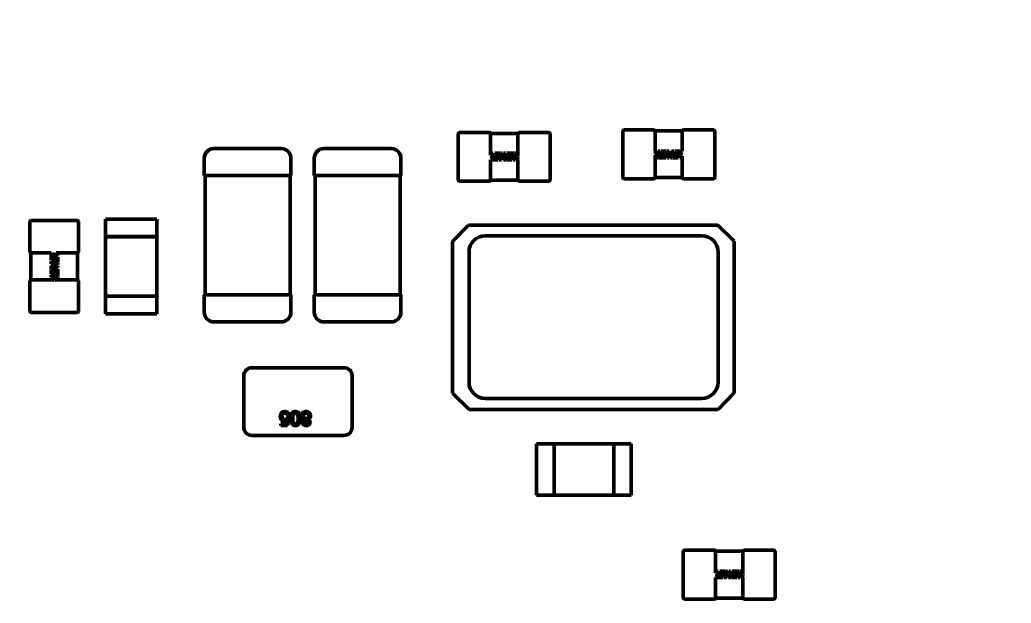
# Model space of a CAD drawing. Header units: millimetres. Extents: x 0 to 841, y 0 to 594.
# Drawn here: x 395.29 to 413.59, y 272.38 to 283.15 of the extents above; entities that cross this region are included whole.
import ezdxf

# ---------------------------------------------------------------- set-up
doc = ezdxf.new("R2010")
doc.units = ezdxf.units.MM
for name, color, linetype, lineweight in [('Dimension (ISO)', 7, 'Continuous', 25), ('Hatch (ISO)', 7, 'Continuous', 18), ('Visible (ISO)', 7, 'Continuous', 50)]:
    doc.layers.add(name, color=color, linetype=linetype, lineweight=lineweight)
doc.styles.add('Note Text (ISO)', font='tahoma.ttf')
doc.dimstyles.new('Default (ISO)', dxfattribs={"dimtxt": 3.5, "dimasz": 2.5, "dimexe": 3.175, "dimexo": 0, "dimgap": 0.762, "dimtad": 1, "dimrnd": 1e-08, "dimtxsty": 'Note Text (ISO)', "dimcen": 0.09, "dimdle": 10, "dimclrd": 256, "dimclre": 256, "dimclrt": 256, "dimadec": 0, "dimazin": 0, "dimtfac": 1.001486, "dimtmove": 0, "dimatfit": 3, "dimfxl": 1, "dimtolj": 1, "dimtzin": 0, "dimlwd": -1, "dimlwe": -1, "dimarcsym": 0})

# ---------------------------------------------------------------- blocks, each defined once
blk = doc.blocks.new('*D15')
at = {"layer": 'Defpoints', "color": 0, "transparency": 16777216}
for p in [(403.259, 321.832), (351.586, 205.621), (382.416, 205.621)]:
    blk.add_point(p, dxfattribs=at)
at = {"layer": 'Dimension (ISO)', "transparency": 16777216}
for p, q in [((403.259, 321.832), (348.411, 321.832)), ((351.586, 319.332), (351.586, 208.121)), ((382.416, 205.621), (348.411, 205.621))]:
    blk.add_line(p, q, dxfattribs=at)
for points in [[(351.169, 319.332), (352.003, 319.332), (351.586, 321.832)], [(351.169, 208.121), (352.003, 208.121), (351.586, 205.621)]]:
    blk.add_solid(points, dxfattribs=at)
at = {"layer": 'Dimension (ISO)', "transparency": 16777216, "insert": (346.381, 257.888), "char_height": 3.5, "attachment_point": 1, "rotation": 90, "style": 'Note Text (ISO)'}
blk.add_mtext('\\A1;116,21', dxfattribs=at)

msp = doc.modelspace()

# ---------------------------------------------------------------- hatches: boundary and pattern name
at = {"layer": 'Hatch (ISO)'}
h = msp.add_hatch(dxfattribs=at)
h.set_pattern_fill('ANSI31', color=256, scale=25.4, style=0)
h.set_pattern_definition([(45, (0, 0), (-2.245064, 2.245064), [])])
edge = h.paths.add_edge_path()
edge.add_ellipse((416.288, 307.621), major_axis=(-9.758, 2.186), ratio=1, start_angle=270, end_angle=282.6294)
edge.add_line((416.288, 317.621), (382.416, 317.621))
edge.add_ellipse((382.416, 312.621), major_axis=(-5, 0), ratio=1, start_angle=270, end_angle=360)
edge.add_line((377.416, 312.621), (377.416, 210.621))
edge.add_ellipse((382.416, 210.621), major_axis=(0, -5), ratio=1, start_angle=270, end_angle=360)
edge.add_line((382.416, 205.621), (416.288, 205.621))
edge.add_ellipse((416.288, 215.621), major_axis=(10, 0), ratio=1, start_angle=270, end_angle=282.6294)
edge.add_ellipse((445.416, 85.621), major_axis=(120.242, 26.942), ratio=1, start_angle=64.74122, end_angle=90, ccw=False)
edge.add_ellipse((474.544, 215.621), major_axis=(9.758, -2.186), ratio=1, start_angle=270, end_angle=282.6294)
edge.add_line((474.544, 205.621), (558.416, 205.621))
edge.add_ellipse((558.416, 210.621), major_axis=(5, 0), ratio=1, start_angle=270, end_angle=360)
edge.add_line((563.416, 210.621), (563.416, 312.621))
edge.add_ellipse((558.416, 312.621), major_axis=(0, 5), ratio=1, start_angle=270, end_angle=360)
edge.add_line((558.416, 317.621), (474.544, 317.621))
edge.add_ellipse((474.544, 307.621), major_axis=(-10, 0), ratio=1, start_angle=270, end_angle=282.6294)
edge.add_ellipse((445.416, 437.621), major_axis=(-120.242, -26.942), ratio=1, start_angle=64.74122, end_angle=90, ccw=False)
edge = h.paths.add_edge_path(flags=0)
edge.add_line((388.916, 208.621), (388.916, 210.621))
edge.add_ellipse((382.416, 210.621), major_axis=(0, 6.5), ratio=1, start_angle=270, end_angle=363.5049)
edge.add_line((382.019, 217.108), (380.416, 217.108))
edge.add_line((380.416, 217.108), (380.416, 221.814))
edge.add_spline(control_points=[(380.416, 221.814), (380.416, 222.421), (380.5, 223.145), (380.692, 224.324), (380.822, 224.956), (381.036, 226.225), (381.109, 226.863), (381.109, 228.037), (381.036, 228.675), (380.822, 229.944), (380.692, 230.576), (380.5, 231.755), (380.416, 232.479), (380.416, 233.086)], knot_values=[1.346639, 1.346639, 1.346639, 1.346639, 1.528836, 1.528836, 1.705012, 1.705012, 1.881187, 1.881187, 2.057362, 2.057362, 2.233538, 2.233538, 2.415734, 2.415734, 2.415734, 2.415734], degree=3, periodic=0)
edge.add_line((380.416, 233.086), (380.416, 241.621))
edge.add_ellipse((380.416, 244.121), major_axis=(2.5, 0), ratio=1, start_angle=270, end_angle=450)
edge.add_line((380.416, 246.621), (380.416, 276.621))
edge.add_ellipse((380.416, 279.121), major_axis=(2.5, 0), ratio=1, start_angle=270, end_angle=450)
edge.add_line((380.416, 281.621), (380.416, 306.121))
edge.add_line((380.416, 306.121), (382.489, 306.121))
edge.add_ellipse((382.416, 312.621), major_axis=(6.5, 0.073), ratio=1, start_angle=270, end_angle=359.355)
edge.add_line((388.916, 312.621), (388.916, 314.621))
edge.add_line((388.916, 314.621), (416.288, 314.621))
edge.add_ellipse((416.288, 307.621), major_axis=(7, 0), ratio=1, start_angle=77.3706, end_angle=90, ccw=False)
edge.add_ellipse((445.416, 437.621), major_axis=(123.169, -27.598), ratio=1, start_angle=270, end_angle=279.22446)
edge.add_ellipse((445.416, 311.397), major_axis=(-0.223, -7.497), ratio=1, start_angle=270, end_angle=453.4049)
edge.add_ellipse((445.416, 437.621), major_axis=(126.001, 7.497), ratio=1, start_angle=270, end_angle=279.22446)
edge.add_ellipse((474.544, 307.621), major_axis=(6.831, 1.531), ratio=1, start_angle=77.3706, end_angle=90, ccw=False)
edge.add_line((474.544, 314.621), (535.916, 314.621))
edge.add_ellipse((538.416, 314.621), major_axis=(0, -2.5), ratio=1, start_angle=270, end_angle=450)
edge.add_line((540.916, 314.621), (551.918, 314.621))
edge.add_line((551.918, 314.621), (551.918, 312.445))
edge.add_ellipse((558.416, 312.621), major_axis=(0.176, -6.498), ratio=1, start_angle=270, end_angle=359.0971)
edge.add_line((558.489, 306.121), (560.416, 306.121))
edge.add_line((560.416, 306.121), (560.416, 217.108))
edge.add_line((560.416, 217.108), (558.813, 217.108))
edge.add_ellipse((558.416, 210.621), major_axis=(-6.488, 0.397), ratio=1, start_angle=270, end_angle=361.9571)
edge.add_line((551.918, 210.796), (551.918, 208.621))
edge.add_line((551.918, 208.621), (540.916, 208.621))
edge.add_ellipse((538.416, 208.621), major_axis=(0, 2.5), ratio=1, start_angle=270, end_angle=450)
edge.add_line((535.916, 208.621), (474.544, 208.621))
edge.add_ellipse((474.544, 215.621), major_axis=(-7, 0), ratio=1, start_angle=77.3706, end_angle=90, ccw=False)
edge.add_ellipse((445.416, 85.621), major_axis=(-123.169, 27.598), ratio=1, start_angle=270, end_angle=279.22446)
edge.add_ellipse((445.416, 211.844), major_axis=(0.223, 7.497), ratio=1, start_angle=270, end_angle=453.4049)
edge.add_ellipse((445.416, 85.621), major_axis=(-126.001, -7.497), ratio=1, start_angle=270, end_angle=279.22446)
edge.add_ellipse((416.288, 215.621), major_axis=(-6.831, -1.531), ratio=1, start_angle=77.3706, end_angle=90, ccw=False)
edge.add_line((416.288, 208.621), (388.916, 208.621))
edge = h.paths.add_edge_path(flags=0)
edge.add_ellipse((557.666, 211.371), major_axis=(0, 2.172), ratio=1, start_angle=0, end_angle=360)
edge = h.paths.add_edge_path(flags=0)
edge.add_ellipse((557.666, 311.871), major_axis=(0, 2.172), ratio=1, start_angle=0, end_angle=360)
edge = h.paths.add_edge_path(flags=0)
edge.add_ellipse((383.166, 311.871), major_axis=(0, 2.172), ratio=1, start_angle=0, end_angle=360)
edge = h.paths.add_edge_path(flags=0)
edge.add_ellipse((383.166, 211.371), major_axis=(0, 2.172), ratio=1, start_angle=0, end_angle=360)
edge = h.paths.add_edge_path(flags=0)
edge.add_ellipse((445.416, 214.344), major_axis=(0, 2), ratio=1, start_angle=0, end_angle=360)
edge = h.paths.add_edge_path(flags=0)
edge.add_ellipse((445.416, 308.897), major_axis=(0, 2), ratio=1, start_angle=0, end_angle=360)

# ---------------------------------------------------------------- linework, layer by layer
at = {"layer": 'Visible (ISO)'}
for p, q in [((403.383, 280.189), (403.383, 281.051)), ((403.402, 281.07), (403.964, 281.07)), ((403.983, 281.051), (404.483, 281.051)), ((403.983, 281.032), (403.983, 281.051)), ((403.983, 280.653), (403.983, 281.032)), ((404.483, 281.032), (404.483, 281.051)), ((404.483, 280.628), (404.483, 281.032)), ((404.502, 281.07), (405.064, 281.07)), ((405.083, 281.051), (405.083, 280.189)), ((406.422, 280.237), (406.422, 281.1)), ((406.441, 281.118), (407.004, 281.118)), ((407.022, 281.1), (407.522, 281.1)), ((407.022, 281.1), (407.022, 281.081)), ((407.022, 281.081), (407.022, 280.723)), ((407.522, 281.1), (407.522, 281.081)), ((407.522, 281.081), (407.522, 280.723)), ((407.541, 281.118), (408.104, 281.118)), ((408.122, 281.1), (408.122, 280.237)), ((398.874, 280.774), (400.114, 280.774)), ((400.906, 280.774), (402.146, 280.774)), ((403.992, 280.686), (403.982, 280.651)), ((404.026, 280.686), (403.992, 280.686)), ((403.999, 280.588), (404.026, 280.686)), ((404.061, 280.686), (404.055, 280.663)), ((404.055, 280.663), (404.112, 280.663)), ((404.152, 280.686), (404.061, 280.686)), ((404.112, 280.663), (404.103, 280.633)), ((404.118, 280.565), (404.152, 280.686)), ((404.167, 280.686), (404.132, 280.565)), ((404.223, 280.686), (404.167, 280.578)), ((404.167, 280.578), (404.197, 280.686)), ((404.197, 280.686), (404.167, 280.686)), ((404.185, 280.565), (404.228, 280.651)), ((404.255, 280.686), (404.223, 280.686)), ((404.228, 280.651), (404.223, 280.565)), ((404.28, 280.686), (404.249, 280.578)), ((404.249, 280.578), (404.255, 280.686)), ((404.274, 280.565), (404.302, 280.663)), ((404.41, 280.686), (404.28, 280.686)), ((404.302, 280.663), (404.369, 280.663)), ((404.369, 280.663), (404.36, 280.633)), ((404.375, 280.565), (404.41, 280.686)), ((404.46, 280.686), (404.423, 280.686)), ((404.423, 280.686), (404.45, 280.62)), ((404.484, 280.626), (404.46, 280.686)), ((407.072, 280.723), (407.022, 280.673)), ((407.022, 280.676), (407.035, 280.723)), ((407.035, 280.723), (407.022, 280.723)), ((407.022, 280.678), (407.022, 280.674)), ((407.022, 280.662), (407.046, 280.603)), ((407.022, 280.66), (407.022, 280.256)), ((407.055, 280.668), (407.111, 280.723)), ((407.082, 280.603), (407.055, 280.668)), ((407.111, 280.723), (407.072, 280.723)), ((407.13, 280.723), (407.096, 280.603)), ((407.219, 280.723), (407.13, 280.723)), ((407.136, 280.626), (407.145, 280.655)), ((407.145, 280.655), (407.197, 280.655)), ((407.151, 280.678), (407.158, 280.7)), ((407.203, 280.678), (407.151, 280.678)), ((407.158, 280.7), (407.213, 280.7)), ((407.197, 280.655), (407.203, 280.678)), ((407.231, 280.723), (407.203, 280.626)), ((407.213, 280.7), (407.219, 280.723)), ((407.225, 280.603), (407.256, 280.71)), ((407.282, 280.723), (407.231, 280.723)), ((407.256, 280.71), (407.25, 280.603)), ((407.32, 280.723), (407.278, 280.637)), ((407.278, 280.637), (407.282, 280.723)), ((407.282, 280.603), (407.339, 280.71)), ((407.339, 280.71), (407.308, 280.603)), ((407.373, 280.723), (407.32, 280.723)), ((407.338, 280.603), (407.373, 280.723)), ((407.388, 280.723), (407.353, 280.603)), ((407.523, 280.723), (407.388, 280.723)), ((407.394, 280.626), (407.402, 280.655)), ((407.402, 280.655), (407.454, 280.655)), ((407.409, 280.678), (407.415, 280.7)), ((407.46, 280.678), (407.409, 280.678)), ((407.415, 280.7), (407.47, 280.7)), ((407.454, 280.655), (407.46, 280.678)), ((407.47, 280.7), (407.507, 280.7)), ((407.507, 280.7), (407.479, 280.603)), ((398.694, 280.594), (398.694, 280.274)), ((400.294, 280.594), (400.294, 280.274)), ((400.726, 280.594), (400.726, 280.274)), ((402.326, 280.594), (402.326, 280.274)), ((403.982, 280.565), (404.118, 280.565)), ((403.983, 280.207), (403.983, 280.565)), ((404.035, 280.588), (403.999, 280.588)), ((404.09, 280.588), (404.035, 280.588)), ((404.051, 280.633), (404.045, 280.61)), ((404.045, 280.61), (404.097, 280.61)), ((404.103, 280.633), (404.051, 280.633)), ((404.097, 280.61), (404.09, 280.588)), ((404.132, 280.565), (404.185, 280.565)), ((404.223, 280.565), (404.274, 280.565)), ((404.293, 280.588), (404.286, 280.565)), ((404.286, 280.565), (404.375, 280.565)), ((404.348, 280.588), (404.293, 280.588)), ((404.309, 280.633), (404.302, 280.61)), ((404.302, 280.61), (404.354, 280.61)), ((404.36, 280.633), (404.309, 280.633)), ((404.354, 280.61), (404.348, 280.588)), ((404.45, 280.62), (404.394, 280.565)), ((404.394, 280.565), (404.434, 280.565)), ((404.434, 280.565), (404.484, 280.615)), ((404.484, 280.612), (404.47, 280.565)), ((404.47, 280.565), (404.484, 280.565)), ((404.483, 280.61), (404.483, 280.615)), ((404.483, 280.207), (404.483, 280.565)), ((407.046, 280.603), (407.082, 280.603)), ((407.096, 280.603), (407.225, 280.603)), ((407.203, 280.626), (407.136, 280.626)), ((407.25, 280.603), (407.282, 280.603)), ((407.308, 280.603), (407.338, 280.603)), ((407.353, 280.603), (407.444, 280.603)), ((407.45, 280.626), (407.394, 280.626)), ((407.444, 280.603), (407.45, 280.626)), ((407.479, 280.603), (407.513, 280.603)), ((407.513, 280.603), (407.523, 280.637)), ((407.522, 280.635), (407.522, 280.256)), ((398.874, 280.274), (398.694, 280.274)), ((398.71, 280.274), (398.71, 278.074)), ((398.874, 280.274), (400.114, 280.274)), ((400.114, 280.274), (400.294, 280.274)), ((400.278, 280.274), (400.278, 278.074)), ((400.906, 280.274), (400.726, 280.274)), ((400.742, 280.274), (400.742, 278.074)), ((400.906, 280.274), (402.146, 280.274)), ((402.146, 280.274), (402.326, 280.274)), ((402.31, 280.274), (402.31, 278.074)), ((403.964, 280.17), (403.402, 280.17)), ((403.983, 280.189), (403.983, 280.207)), ((404.483, 280.189), (403.983, 280.189)), ((404.483, 280.189), (404.483, 280.207)), ((405.064, 280.17), (404.502, 280.17)), ((407.004, 280.218), (406.441, 280.218)), ((407.022, 280.256), (407.022, 280.237)), ((407.522, 280.237), (407.022, 280.237)), ((407.522, 280.256), (407.522, 280.237)), ((408.104, 280.218), (407.541, 280.218)), ((395.473, 278.867), (395.473, 279.43)), ((395.492, 279.449), (396.354, 279.449)), ((396.373, 279.43), (396.373, 278.867)), ((396.868, 279.149), (396.868, 279.473)), ((396.868, 279.473), (397.817, 279.473)), ((397.817, 279.473), (397.817, 279.149)), ((403.28, 279.056), (403.575, 279.361)), ((403.575, 279.361), (408.175, 279.361)), ((408.175, 279.361), (408.48, 279.066)), ((397.817, 279.149), (396.868, 279.149)), ((396.868, 278.049), (396.868, 279.148)), ((396.868, 279.148), (397.817, 279.148)), ((397.817, 279.148), (397.817, 278.049)), ((403.28, 276.257), (403.28, 279.056)), ((403.883, 279.164), (407.883, 279.164)), ((408.48, 279.066), (408.48, 276.266)), ((395.492, 278.349), (395.492, 278.849)), ((395.492, 278.849), (395.511, 278.849)), ((395.511, 278.849), (395.869, 278.849)), ((395.869, 278.849), (395.869, 278.714)), ((395.892, 278.797), (395.892, 278.833)), ((395.892, 278.833), (395.989, 278.805)), ((395.989, 278.839), (395.954, 278.849)), ((395.957, 278.849), (396.336, 278.849)), ((395.989, 278.805), (395.989, 278.839)), ((396.336, 278.849), (396.354, 278.849)), ((396.354, 278.849), (396.354, 278.349)), ((403.583, 276.464), (403.583, 278.864)), ((408.183, 278.864), (408.183, 276.464)), ((395.869, 278.714), (395.989, 278.679)), ((395.869, 278.699), (395.869, 278.647)), ((395.989, 278.665), (395.869, 278.699)), ((395.869, 278.647), (395.954, 278.604)), ((395.989, 278.608), (395.881, 278.665)), ((395.881, 278.665), (395.989, 278.634)), ((395.891, 278.741), (395.892, 278.797)), ((395.914, 278.735), (395.891, 278.741)), ((395.936, 278.78), (395.914, 278.787)), ((395.914, 278.787), (395.914, 278.735)), ((395.936, 278.729), (395.936, 278.78)), ((395.966, 278.72), (395.936, 278.729)), ((395.989, 278.77), (395.966, 278.777)), ((395.966, 278.777), (395.966, 278.72)), ((395.989, 278.679), (395.989, 278.77)), ((395.989, 278.634), (395.989, 278.665)), ((395.954, 278.604), (395.869, 278.609)), ((395.869, 278.609), (395.869, 278.557)), ((395.869, 278.557), (395.966, 278.529)), ((395.891, 278.539), (395.869, 278.545)), ((395.869, 278.545), (395.869, 278.457)), ((395.869, 278.457), (395.989, 278.422)), ((395.989, 278.551), (395.882, 278.582)), ((395.882, 278.582), (395.989, 278.576)), ((395.891, 278.484), (395.891, 278.539)), ((395.914, 278.478), (395.891, 278.484)), ((395.936, 278.523), (395.914, 278.529)), ((395.914, 278.529), (395.914, 278.478)), ((395.936, 278.471), (395.936, 278.523)), ((395.966, 278.463), (395.936, 278.471)), ((395.966, 278.529), (395.966, 278.463)), ((395.989, 278.576), (395.989, 278.608)), ((395.989, 278.422), (395.989, 278.551)), ((395.473, 277.767), (395.473, 278.33)), ((395.492, 278.349), (395.511, 278.349)), ((395.511, 278.349), (395.869, 278.349)), ((395.924, 278.381), (395.869, 278.438)), ((395.869, 278.438), (395.869, 278.398)), ((395.869, 278.398), (395.919, 278.348)), ((395.916, 278.348), (395.869, 278.362)), ((395.869, 278.362), (395.869, 278.348)), ((395.913, 278.349), (395.918, 278.349)), ((395.989, 278.408), (395.924, 278.381)), ((395.929, 278.348), (395.989, 278.372)), ((395.931, 278.349), (396.336, 278.349)), ((395.989, 278.372), (395.989, 278.408)), ((396.336, 278.349), (396.354, 278.349)), ((396.373, 278.33), (396.373, 277.767)), ((397.817, 278.049), (396.868, 278.049)), ((396.868, 277.724), (396.868, 278.048)), ((396.868, 278.048), (397.817, 278.048)), ((397.817, 278.048), (397.817, 277.724)), ((398.874, 278.074), (398.694, 278.074)), ((398.694, 278.074), (398.694, 277.754)), ((398.874, 278.074), (400.114, 278.074)), ((400.114, 278.074), (400.294, 278.074)), ((400.294, 278.074), (400.294, 277.754)), ((400.906, 278.074), (400.726, 278.074)), ((400.726, 278.074), (400.726, 277.754)), ((400.906, 278.074), (402.146, 278.074)), ((402.146, 278.074), (402.326, 278.074)), ((402.326, 278.074), (402.326, 277.754)), ((396.354, 277.749), (395.492, 277.749)), ((397.817, 277.724), (396.868, 277.724)), ((398.874, 277.574), (400.114, 277.574)), ((400.906, 277.574), (402.146, 277.574)), ((399.574, 276.73), (399.924, 276.73)), ((399.924, 276.73), (400.924, 276.73)), ((400.924, 276.73), (401.274, 276.73)), ((399.424, 275.63), (399.424, 276.58)), ((401.424, 276.58), (401.424, 275.63)), ((403.585, 275.961), (403.28, 276.257)), ((408.48, 276.266), (408.185, 275.961)), ((407.883, 276.164), (403.883, 276.164)), ((408.185, 275.961), (403.585, 275.961)), ((400.206, 275.697), (400.219, 275.763)), ((400.226, 275.799), (400.259, 275.796)), ((400.262, 275.848), (400.229, 275.845)), ((400.259, 275.796), (400.233, 275.664)), ((400.111, 275.697), (400.206, 275.697)), ((400.111, 275.664), (400.111, 275.697)), ((400.233, 275.664), (400.111, 275.664)), ((399.924, 275.48), (399.574, 275.48)), ((400.924, 275.48), (399.924, 275.48)), ((401.274, 275.48), (400.924, 275.48)), ((404.831, 274.376), (404.831, 275.325)), ((404.831, 275.325), (405.155, 275.325)), ((405.155, 275.325), (405.155, 274.376)), ((406.255, 275.325), (405.156, 275.325)), ((405.156, 275.325), (405.156, 274.376)), ((406.255, 274.376), (406.255, 275.325)), ((406.256, 274.376), (406.256, 275.325)), ((406.256, 275.325), (406.58, 275.325)), ((406.58, 275.325), (406.58, 274.376)), ((405.155, 274.376), (404.831, 274.376)), ((405.156, 274.376), (406.255, 274.376)), ((406.58, 274.376), (406.256, 274.376)), ((407.538, 272.479), (407.538, 273.341)), ((407.557, 273.36), (408.119, 273.36)), ((408.138, 273.341), (408.638, 273.341)), ((408.138, 273.322), (408.138, 273.341)), ((408.138, 272.943), (408.138, 273.322)), ((408.638, 273.322), (408.638, 273.341)), ((408.638, 272.918), (408.638, 273.322)), ((408.657, 273.36), (409.219, 273.36)), ((409.238, 273.341), (409.238, 272.479)), ((408.147, 272.975), (408.137, 272.941)), ((408.182, 272.975), (408.147, 272.975)), ((408.154, 272.878), (408.182, 272.975)), ((408.217, 272.975), (408.21, 272.953)), ((408.21, 272.953), (408.267, 272.953)), ((408.308, 272.975), (408.217, 272.975)), ((408.267, 272.953), (408.258, 272.923)), ((408.273, 272.855), (408.308, 272.975)), ((408.322, 272.975), (408.288, 272.855)), ((408.379, 272.975), (408.322, 272.868)), ((408.322, 272.868), (408.353, 272.975)), ((408.353, 272.975), (408.322, 272.975)), ((408.411, 272.975), (408.379, 272.975)), ((408.435, 272.975), (408.405, 272.868)), ((408.405, 272.868), (408.411, 272.975)), ((408.43, 272.855), (408.458, 272.953)), ((408.565, 272.975), (408.435, 272.975)), ((408.458, 272.953), (408.524, 272.953)), ((408.524, 272.953), (408.516, 272.923)), ((408.53, 272.855), (408.565, 272.975)), ((408.615, 272.975), (408.578, 272.975)), ((408.578, 272.975), (408.605, 272.91)), ((408.639, 272.916), (408.615, 272.975)), ((408.137, 272.855), (408.273, 272.855)), ((408.138, 272.497), (408.138, 272.855)), ((408.19, 272.878), (408.154, 272.878)), ((408.245, 272.878), (408.19, 272.878)), ((408.207, 272.923), (408.2, 272.9)), ((408.2, 272.9), (408.252, 272.9)), ((408.258, 272.923), (408.207, 272.923)), ((408.252, 272.9), (408.245, 272.878)), ((408.288, 272.855), (408.34, 272.855)), ((408.34, 272.855), (408.383, 272.941)), ((408.383, 272.941), (408.378, 272.855)), ((408.378, 272.855), (408.43, 272.855)), ((408.448, 272.878), (408.442, 272.855)), ((408.442, 272.855), (408.53, 272.855)), ((408.503, 272.878), (408.448, 272.878)), ((408.464, 272.923), (408.458, 272.9)), ((408.458, 272.9), (408.509, 272.9)), ((408.516, 272.923), (408.464, 272.923)), ((408.509, 272.9), (408.503, 272.878)), ((408.605, 272.91), (408.549, 272.855)), ((408.549, 272.855), (408.589, 272.855)), ((408.589, 272.855), (408.639, 272.905)), ((408.639, 272.902), (408.625, 272.855)), ((408.625, 272.855), (408.639, 272.855)), ((408.638, 272.9), (408.638, 272.905)), ((408.638, 272.497), (408.638, 272.855)), ((408.119, 272.46), (407.557, 272.46)), ((408.138, 272.479), (408.138, 272.497)), ((408.638, 272.479), (408.138, 272.479)), ((408.638, 272.479), (408.638, 272.497)), ((409.219, 272.46), (408.657, 272.46))]:
    msp.add_line(p, q, dxfattribs=at)
for centre, radius, start, end in [((403.402, 281.051), 0.0187, 90, 180), ((403.964, 281.051), 0.0187, 0, 90), ((404.502, 281.051), 0.0187, 90, 180), ((405.064, 281.051), 0.0187, 0, 90), ((406.441, 281.1), 0.0187, 90, 180), ((407.004, 281.1), 0.0187, 0, 90), ((407.541, 281.1), 0.0187, 90, 180), ((408.104, 281.1), 0.0187, 0, 90), ((398.874, 280.594), 0.18, 90, 180), ((400.114, 280.594), 0.18, 0, 90), ((400.906, 280.594), 0.18, 90, 180), ((402.146, 280.594), 0.18, 0, 90), ((403.402, 280.189), 0.0187, 180, 270), ((403.964, 280.189), 0.0187, 270, 0), ((404.502, 280.189), 0.0187, 180, 270), ((405.064, 280.189), 0.0187, 270, 0), ((406.441, 280.237), 0.0187, 180, 270), ((407.004, 280.237), 0.0187, 270, 0), ((407.541, 280.237), 0.0187, 180, 270), ((408.104, 280.237), 0.0187, 270, 0), ((395.492, 279.43), 0.0187, 90, 180), ((396.354, 279.43), 0.0187, 0, 90), ((403.883, 278.864), 0.3, 90, 180), ((407.883, 278.864), 0.3, 0, 90), ((395.492, 278.867), 0.0187, 180, 270), ((396.354, 278.867), 0.0187, 270, 0), ((395.492, 278.33), 0.0187, 90, 180), ((396.354, 278.33), 0.0187, 0, 90), ((395.492, 277.767), 0.0187, 180, 270), ((396.354, 277.767), 0.0187, 270, 0), ((398.874, 277.754), 0.18, 180, 270), ((400.114, 277.754), 0.18, 270, 0), ((400.906, 277.754), 0.18, 180, 270), ((402.146, 277.754), 0.18, 270, 0), ((399.574, 276.58), 0.15, 90, 180), ((401.274, 276.58), 0.15, 0, 90), ((403.883, 276.464), 0.3, 180, 270), ((407.883, 276.464), 0.3, 270, 0), ((399.574, 275.63), 0.15, 180, 270), ((401.274, 275.63), 0.15, 270, 0), ((407.557, 273.341), 0.0187, 90, 180), ((408.119, 273.341), 0.0187, 0, 90), ((408.657, 273.341), 0.0187, 90, 180), ((409.219, 273.341), 0.0187, 0, 90), ((407.557, 272.479), 0.0187, 180, 270), ((408.119, 272.479), 0.0187, 270, 0), ((408.657, 272.479), 0.0187, 180, 270), ((409.219, 272.479), 0.0187, 270, 0)]:
    msp.add_arc(centre, radius, start, end, dxfattribs=at)
for points, knots in [([(400.098, 275.829), (400.098, 275.832), (400.098, 275.838), (400.099, 275.846), (400.1, 275.854), (400.102, 275.862), (400.105, 275.869), (400.109, 275.876), (400.113, 275.883), (400.116, 275.888), (400.117, 275.89)], [0, 0, 0, 0, 0.132462, 0.26165, 0.387547, 0.510782, 0.632675, 0.75466, 0.876523, 1, 1, 1, 1]), ([(400.117, 275.89), (400.119, 275.892), (400.123, 275.897), (400.13, 275.903), (400.138, 275.909), (400.146, 275.913), (400.154, 275.917), (400.163, 275.919), (400.173, 275.921), (400.179, 275.921), (400.183, 275.921)], [0, 0, 0, 0, 0.127893, 0.251579, 0.372793, 0.492778, 0.61359, 0.737809, 0.86618, 1, 1, 1, 1]), ([(400.182, 275.891), (400.18, 275.891), (400.177, 275.891), (400.171, 275.89), (400.166, 275.889), (400.161, 275.887), (400.156, 275.885), (400.152, 275.882), (400.148, 275.879), (400.144, 275.875), (400.141, 275.871), (400.138, 275.866), (400.136, 275.861), (400.134, 275.856), (400.133, 275.85), (400.131, 275.844), (400.131, 275.838), (400.131, 275.834), (400.131, 275.831)], [0, 0, 0, 0, 0.065801, 0.128677, 0.188676, 0.247598, 0.304849, 0.361786, 0.419523, 0.478682, 0.53877, 0.598799, 0.660184, 0.722952, 0.787993, 0.855404, 0.926153, 1, 1, 1, 1]), ([(400.229, 275.845), (400.229, 275.847), (400.228, 275.851), (400.227, 275.856), (400.226, 275.861), (400.224, 275.865), (400.222, 275.869), (400.22, 275.873), (400.217, 275.877), (400.214, 275.88), (400.211, 275.882), (400.208, 275.885), (400.204, 275.887), (400.2, 275.888), (400.196, 275.89), (400.192, 275.891), (400.187, 275.891), (400.184, 275.891), (400.182, 275.891)], [0, 0, 0, 0, 0.077361, 0.15048, 0.219977, 0.286681, 0.349678, 0.41068, 0.469427, 0.526756, 0.583142, 0.638824, 0.695263, 0.752696, 0.810849, 0.871356, 0.934436, 1, 1, 1, 1]), ([(400.183, 275.921), (400.185, 275.921), (400.191, 275.921), (400.199, 275.92), (400.206, 275.918), (400.213, 275.916), (400.22, 275.913), (400.226, 275.91), (400.232, 275.906), (400.238, 275.901), (400.243, 275.896), (400.248, 275.89), (400.252, 275.884), (400.255, 275.878), (400.258, 275.871), (400.26, 275.864), (400.261, 275.856), (400.262, 275.851), (400.262, 275.848)], [0, 0, 0, 0, 0.069298, 0.135561, 0.199671, 0.261716, 0.322662, 0.382907, 0.443032, 0.503501, 0.563724, 0.62398, 0.683629, 0.743848, 0.805192, 0.867649, 0.932778, 1, 1, 1, 1]), ([(400.295, 275.791), (400.295, 275.795), (400.295, 275.802), (400.296, 275.812), (400.297, 275.822), (400.297, 275.831), (400.299, 275.84), (400.3, 275.849), (400.302, 275.857), (400.304, 275.864), (400.307, 275.871), (400.309, 275.877), (400.312, 275.883), (400.316, 275.889), (400.319, 275.894), (400.323, 275.899), (400.327, 275.903), (400.332, 275.907), (400.336, 275.91), (400.341, 275.913), (400.347, 275.915), (400.352, 275.917), (400.358, 275.919), (400.364, 275.92), (400.371, 275.921), (400.375, 275.921), (400.378, 275.921)], [0, 0, 0, 0, 0.062874, 0.122837, 0.179657, 0.23396, 0.285595, 0.334513, 0.380905, 0.424895, 0.466529, 0.506488, 0.545032, 0.581831, 0.617448, 0.652067, 0.68588, 0.719175, 0.752182, 0.78524, 0.818656, 0.852548, 0.887626, 0.923635, 0.961022, 1, 1, 1, 1]), ([(400.378, 275.891), (400.376, 275.891), (400.373, 275.891), (400.368, 275.89), (400.363, 275.889), (400.358, 275.886), (400.354, 275.884), (400.35, 275.88), (400.346, 275.876), (400.342, 275.872), (400.339, 275.866), (400.336, 275.859), (400.334, 275.851), (400.332, 275.842), (400.33, 275.831), (400.329, 275.819), (400.328, 275.805), (400.328, 275.796), (400.328, 275.791)], [0, 0, 0, 0, 0.040782, 0.08087, 0.120268, 0.160187, 0.20046, 0.242265, 0.286459, 0.332952, 0.384431, 0.443389, 0.511681, 0.58902, 0.676245, 0.773705, 0.881568, 1, 1, 1, 1]), ([(400.378, 275.921), (400.381, 275.921), (400.386, 275.921), (400.395, 275.919), (400.403, 275.917), (400.41, 275.915), (400.417, 275.911), (400.424, 275.907), (400.43, 275.902), (400.433, 275.898), (400.435, 275.896)], [0, 0, 0, 0, 0.137903, 0.268873, 0.395178, 0.517089, 0.636743, 0.756222, 0.876628, 1, 1, 1, 1]), ([(400.427, 275.791), (400.427, 275.796), (400.427, 275.805), (400.426, 275.819), (400.425, 275.831), (400.424, 275.842), (400.422, 275.851), (400.419, 275.859), (400.416, 275.866), (400.413, 275.872), (400.409, 275.876), (400.405, 275.88), (400.401, 275.884), (400.397, 275.887), (400.392, 275.889), (400.388, 275.89), (400.383, 275.891), (400.379, 275.891), (400.378, 275.891)], [0, 0, 0, 0, 0.118406, 0.226654, 0.324092, 0.411705, 0.489026, 0.556909, 0.616233, 0.667349, 0.713512, 0.757697, 0.799493, 0.839976, 0.879886, 0.919149, 0.959227, 1, 1, 1, 1]), ([(400.435, 275.896), (400.437, 275.893), (400.441, 275.887), (400.446, 275.877), (400.45, 275.865), (400.454, 275.853), (400.457, 275.839), (400.459, 275.824), (400.46, 275.808), (400.46, 275.797), (400.46, 275.791)], [0, 0, 0, 0, 0.097421, 0.200886, 0.311172, 0.429798, 0.55774, 0.694715, 0.84213, 1, 1, 1, 1]), ([(400.493, 275.843), (400.493, 275.845), (400.493, 275.851), (400.494, 275.859), (400.496, 275.866), (400.498, 275.873), (400.502, 275.88), (400.506, 275.887), (400.51, 275.893), (400.515, 275.898), (400.521, 275.904), (400.528, 275.908), (400.534, 275.912), (400.542, 275.915), (400.549, 275.918), (400.558, 275.92), (400.566, 275.921), (400.572, 275.921), (400.575, 275.921)], [0, 0, 0, 0, 0.0636, 0.125297, 0.185569, 0.244698, 0.303717, 0.36292, 0.4233, 0.485177, 0.547083, 0.608525, 0.669965, 0.732299, 0.79565, 0.861055, 0.929122, 1, 1, 1, 1]), ([(400.575, 275.891), (400.573, 275.891), (400.569, 275.891), (400.564, 275.89), (400.559, 275.889), (400.554, 275.888), (400.55, 275.886), (400.546, 275.884), (400.542, 275.881), (400.539, 275.877), (400.536, 275.874), (400.533, 275.87), (400.531, 275.866), (400.529, 275.862), (400.528, 275.857), (400.527, 275.852), (400.526, 275.847), (400.526, 275.844), (400.526, 275.842)], [0, 0, 0, 0, 0.071837, 0.139558, 0.204923, 0.267827, 0.328547, 0.388755, 0.44803, 0.508601, 0.569321, 0.628512, 0.687493, 0.747078, 0.807703, 0.86971, 0.933428, 1, 1, 1, 1]), ([(400.575, 275.921), (400.578, 275.921), (400.584, 275.921), (400.593, 275.92), (400.601, 275.918), (400.609, 275.915), (400.616, 275.912), (400.623, 275.908), (400.629, 275.904), (400.635, 275.898), (400.64, 275.893), (400.645, 275.886), (400.649, 275.88), (400.652, 275.873), (400.654, 275.866), (400.656, 275.858), (400.657, 275.85), (400.657, 275.845), (400.657, 275.842)], [0, 0, 0, 0, 0.070442, 0.138089, 0.203178, 0.266139, 0.327929, 0.38919, 0.450254, 0.512347, 0.573843, 0.633933, 0.69346, 0.752479, 0.812386, 0.87307, 0.935184, 1, 1, 1, 1]), ([(400.625, 275.841), (400.624, 275.843), (400.624, 275.848), (400.623, 275.854), (400.622, 275.86), (400.62, 275.866), (400.616, 275.872), (400.612, 275.877), (400.607, 275.881), (400.601, 275.885), (400.595, 275.888), (400.588, 275.89), (400.582, 275.891), (400.577, 275.891), (400.575, 275.891)], [0, 0, 0, 0, 0.079823, 0.159857, 0.239733, 0.321365, 0.402584, 0.483266, 0.566017, 0.653071, 0.741856, 0.828591, 0.914281, 1, 1, 1, 1]), ([(400.173, 275.746), (400.17, 275.746), (400.165, 275.747), (400.158, 275.748), (400.151, 275.749), (400.144, 275.752), (400.137, 275.755), (400.131, 275.759), (400.125, 275.764), (400.119, 275.77), (400.114, 275.776), (400.11, 275.782), (400.106, 275.789), (400.103, 275.796), (400.101, 275.804), (400.099, 275.812), (400.098, 275.821), (400.098, 275.826), (400.098, 275.829)], [0, 0, 0, 0, 0.061997, 0.122088, 0.181375, 0.239508, 0.297836, 0.35688, 0.417282, 0.47964, 0.5425, 0.604962, 0.666991, 0.730216, 0.794173, 0.860458, 0.928578, 1, 1, 1, 1]), ([(400.131, 275.831), (400.131, 275.829), (400.131, 275.825), (400.131, 275.819), (400.132, 275.814), (400.134, 275.808), (400.136, 275.804), (400.138, 275.799), (400.141, 275.795), (400.144, 275.791), (400.147, 275.787), (400.151, 275.784), (400.155, 275.782), (400.16, 275.78), (400.165, 275.778), (400.17, 275.777), (400.176, 275.776), (400.18, 275.776), (400.182, 275.776)], [0, 0, 0, 0, 0.072866, 0.141887, 0.207453, 0.270438, 0.331641, 0.390108, 0.448069, 0.505503, 0.562488, 0.619084, 0.676416, 0.735452, 0.796241, 0.860406, 0.928305, 1, 1, 1, 1]), ([(400.219, 275.763), (400.217, 275.762), (400.213, 275.759), (400.208, 275.756), (400.202, 275.753), (400.197, 275.751), (400.191, 275.749), (400.185, 275.747), (400.179, 275.746), (400.175, 275.746), (400.173, 275.746)], [0, 0, 0, 0, 0.136729, 0.268515, 0.395529, 0.52, 0.640496, 0.761236, 0.880107, 1, 1, 1, 1]), ([(400.182, 275.776), (400.185, 275.776), (400.19, 275.776), (400.197, 275.777), (400.203, 275.779), (400.209, 275.782), (400.214, 275.786), (400.219, 275.79), (400.223, 275.794), (400.225, 275.797), (400.226, 275.799)], [0, 0, 0, 0, 0.14786, 0.283561, 0.412369, 0.534236, 0.652692, 0.768663, 0.883652, 1, 1, 1, 1]), ([(400.378, 275.661), (400.374, 275.661), (400.368, 275.661), (400.358, 275.663), (400.349, 275.665), (400.341, 275.669), (400.333, 275.673), (400.327, 275.679), (400.321, 275.685), (400.316, 275.693), (400.311, 275.701), (400.307, 275.71), (400.304, 275.72), (400.301, 275.729), (400.3, 275.737), (400.298, 275.743), (400.297, 275.75), (400.297, 275.757), (400.296, 275.765), (400.296, 275.773), (400.295, 275.782), (400.295, 275.788), (400.295, 275.791)], [0, 0, 0, 0, 0.056724, 0.111437, 0.164368, 0.216435, 0.267641, 0.31736, 0.367473, 0.41821, 0.471404, 0.527966, 0.588061, 0.652134, 0.686345, 0.723264, 0.76261, 0.804739, 0.84943, 0.896711, 0.94689, 1, 1, 1, 1]), ([(400.328, 275.791), (400.328, 275.786), (400.328, 275.777), (400.329, 275.763), (400.33, 275.751), (400.331, 275.741), (400.333, 275.731), (400.336, 275.723), (400.339, 275.716), (400.342, 275.71), (400.345, 275.706), (400.349, 275.702), (400.353, 275.698), (400.358, 275.695), (400.363, 275.693), (400.367, 275.691), (400.373, 275.691), (400.376, 275.69), (400.378, 275.69)], [0, 0, 0, 0, 0.115629, 0.221541, 0.317048, 0.403151, 0.480181, 0.547649, 0.607036, 0.658652, 0.705723, 0.749804, 0.792587, 0.833874, 0.874768, 0.915223, 0.956881, 1, 1, 1, 1]), ([(400.46, 275.791), (400.46, 275.787), (400.46, 275.78), (400.459, 275.769), (400.459, 275.76), (400.458, 275.75), (400.456, 275.741), (400.455, 275.733), (400.453, 275.725), (400.451, 275.717), (400.448, 275.711), (400.446, 275.704), (400.443, 275.698), (400.439, 275.693), (400.436, 275.687), (400.432, 275.683), (400.428, 275.679), (400.423, 275.675), (400.419, 275.671), (400.414, 275.669), (400.408, 275.666), (400.403, 275.664), (400.397, 275.663), (400.391, 275.661), (400.384, 275.661), (400.38, 275.661), (400.378, 275.661)], [0, 0, 0, 0, 0.063114, 0.123615, 0.180974, 0.235261, 0.287101, 0.336031, 0.382382, 0.426334, 0.468211, 0.50825, 0.546628, 0.58365, 0.618994, 0.653583, 0.687156, 0.720422, 0.75323, 0.78626, 0.819504, 0.853545, 0.888308, 0.923996, 0.96135, 1, 1, 1, 1]), ([(400.378, 275.69), (400.38, 275.69), (400.383, 275.69), (400.388, 275.691), (400.393, 275.693), (400.397, 275.695), (400.401, 275.697), (400.405, 275.7), (400.409, 275.704), (400.411, 275.707), (400.412, 275.708)], [0, 0, 0, 0, 0.127665, 0.251739, 0.372753, 0.492147, 0.61407, 0.737197, 0.865607, 1, 1, 1, 1]), ([(400.412, 275.708), (400.413, 275.71), (400.416, 275.714), (400.419, 275.722), (400.421, 275.73), (400.423, 275.74), (400.425, 275.751), (400.426, 275.763), (400.427, 275.777), (400.427, 275.786), (400.427, 275.791)], [0, 0, 0, 0, 0.083888, 0.177154, 0.282514, 0.3994, 0.529491, 0.672802, 0.829536, 1, 1, 1, 1]), ([(400.541, 275.777), (400.539, 275.777), (400.535, 275.779), (400.53, 275.781), (400.525, 275.784), (400.52, 275.787), (400.516, 275.79), (400.512, 275.794), (400.508, 275.797), (400.505, 275.802), (400.502, 275.806), (400.5, 275.811), (400.498, 275.815), (400.496, 275.821), (400.494, 275.826), (400.494, 275.831), (400.493, 275.837), (400.493, 275.841), (400.493, 275.843)], [0, 0, 0, 0, 0.069013, 0.135236, 0.199611, 0.262419, 0.323723, 0.383765, 0.443773, 0.503795, 0.563823, 0.623484, 0.683469, 0.743591, 0.805727, 0.868616, 0.933278, 1, 1, 1, 1]), ([(400.503, 275.726), (400.503, 275.729), (400.503, 275.735), (400.505, 275.743), (400.508, 275.75), (400.512, 275.757), (400.517, 275.763), (400.524, 275.768), (400.532, 275.773), (400.538, 275.775), (400.541, 275.777)], [0, 0, 0, 0, 0.124835, 0.244778, 0.360989, 0.477964, 0.596922, 0.721591, 0.855098, 1, 1, 1, 1]), ([(400.576, 275.661), (400.573, 275.661), (400.568, 275.661), (400.56, 275.662), (400.553, 275.663), (400.546, 275.665), (400.54, 275.668), (400.533, 275.671), (400.528, 275.675), (400.523, 275.68), (400.518, 275.685), (400.514, 275.69), (400.51, 275.695), (400.508, 275.701), (400.505, 275.707), (400.504, 275.713), (400.503, 275.72), (400.503, 275.724), (400.503, 275.726)], [0, 0, 0, 0, 0.073201, 0.142587, 0.209625, 0.274883, 0.337931, 0.400462, 0.462501, 0.525005, 0.586689, 0.646813, 0.705215, 0.762881, 0.820728, 0.879295, 0.938511, 1, 1, 1, 1]), ([(400.526, 275.842), (400.526, 275.841), (400.526, 275.837), (400.526, 275.832), (400.528, 275.827), (400.529, 275.823), (400.531, 275.818), (400.533, 275.814), (400.536, 275.81), (400.539, 275.807), (400.543, 275.803), (400.547, 275.8), (400.551, 275.798), (400.555, 275.796), (400.56, 275.794), (400.565, 275.793), (400.57, 275.793), (400.574, 275.792), (400.576, 275.792)], [0, 0, 0, 0, 0.066616, 0.130424, 0.192671, 0.252969, 0.31288, 0.3722, 0.431927, 0.492422, 0.552771, 0.613262, 0.673556, 0.73432, 0.796858, 0.861769, 0.928863, 1, 1, 1, 1]), ([(400.575, 275.763), (400.573, 275.763), (400.57, 275.763), (400.566, 275.762), (400.562, 275.761), (400.558, 275.76), (400.555, 275.759), (400.551, 275.757), (400.548, 275.755), (400.545, 275.752), (400.541, 275.747), (400.538, 275.741), (400.536, 275.734), (400.536, 275.73), (400.536, 275.727)], [0, 0, 0, 0, 0.076843, 0.149839, 0.218379, 0.284997, 0.347658, 0.409847, 0.469936, 0.53042, 0.648752, 0.763775, 0.878749, 1, 1, 1, 1]), ([(400.536, 275.727), (400.536, 275.725), (400.536, 275.72), (400.538, 275.713), (400.541, 275.706), (400.545, 275.702), (400.549, 275.698), (400.552, 275.696), (400.555, 275.694), (400.559, 275.693), (400.562, 275.692), (400.566, 275.691), (400.571, 275.69), (400.574, 275.69), (400.575, 275.69)], [0, 0, 0, 0, 0.123386, 0.241435, 0.357449, 0.476714, 0.53789, 0.59927, 0.660352, 0.723007, 0.787876, 0.85536, 0.925373, 1, 1, 1, 1]), ([(400.615, 275.726), (400.615, 275.728), (400.614, 275.733), (400.612, 275.741), (400.609, 275.747), (400.605, 275.752), (400.602, 275.755), (400.599, 275.757), (400.595, 275.759), (400.592, 275.76), (400.588, 275.761), (400.584, 275.762), (400.579, 275.763), (400.576, 275.763), (400.575, 275.763)], [0, 0, 0, 0, 0.127394, 0.246182, 0.361268, 0.47714, 0.536327, 0.595672, 0.656619, 0.718836, 0.783582, 0.851588, 0.923927, 1, 1, 1, 1]), ([(400.575, 275.69), (400.577, 275.69), (400.58, 275.69), (400.584, 275.691), (400.588, 275.692), (400.592, 275.693), (400.595, 275.694), (400.599, 275.696), (400.602, 275.698), (400.605, 275.701), (400.609, 275.706), (400.612, 275.712), (400.614, 275.719), (400.615, 275.723), (400.615, 275.726)], [0, 0, 0, 0, 0.076236, 0.148618, 0.218239, 0.284252, 0.348258, 0.410656, 0.472862, 0.534195, 0.653476, 0.767767, 0.881713, 1, 1, 1, 1]), ([(400.576, 275.792), (400.578, 275.792), (400.581, 275.793), (400.587, 275.793), (400.591, 275.794), (400.596, 275.796), (400.6, 275.798), (400.605, 275.8), (400.608, 275.803), (400.612, 275.806), (400.615, 275.81), (400.617, 275.814), (400.62, 275.818), (400.621, 275.822), (400.623, 275.827), (400.624, 275.831), (400.624, 275.836), (400.625, 275.84), (400.625, 275.841)], [0, 0, 0, 0, 0.070952, 0.139089, 0.20356, 0.266424, 0.327517, 0.387861, 0.447899, 0.508819, 0.569482, 0.629036, 0.688378, 0.748068, 0.80863, 0.870231, 0.933683, 1, 1, 1, 1]), ([(400.648, 275.725), (400.648, 275.723), (400.647, 275.719), (400.646, 275.712), (400.645, 275.706), (400.643, 275.7), (400.64, 275.695), (400.637, 275.689), (400.633, 275.684), (400.628, 275.679), (400.623, 275.675), (400.617, 275.671), (400.611, 275.668), (400.605, 275.665), (400.598, 275.663), (400.591, 275.662), (400.583, 275.661), (400.578, 275.661), (400.576, 275.661)], [0, 0, 0, 0, 0.062131, 0.121966, 0.18057, 0.238576, 0.296, 0.354359, 0.413781, 0.475098, 0.53728, 0.598918, 0.661235, 0.724322, 0.789217, 0.856397, 0.926508, 1, 1, 1, 1]), ([(400.657, 275.842), (400.657, 275.84), (400.657, 275.836), (400.657, 275.83), (400.656, 275.824), (400.654, 275.819), (400.653, 275.814), (400.65, 275.809), (400.648, 275.804), (400.645, 275.8), (400.642, 275.796), (400.638, 275.792), (400.634, 275.789), (400.629, 275.785), (400.625, 275.783), (400.62, 275.78), (400.614, 275.778), (400.611, 275.777), (400.609, 275.777)], [0, 0, 0, 0, 0.069834, 0.137027, 0.201482, 0.26454, 0.325973, 0.386386, 0.445761, 0.505612, 0.565114, 0.62475, 0.684179, 0.744219, 0.805179, 0.868395, 0.933204, 1, 1, 1, 1]), ([(400.609, 275.777), (400.612, 275.775), (400.618, 275.773), (400.626, 275.768), (400.633, 275.763), (400.638, 275.757), (400.642, 275.75), (400.645, 275.742), (400.647, 275.734), (400.647, 275.728), (400.648, 275.725)], [0, 0, 0, 0, 0.145359, 0.278702, 0.403602, 0.521669, 0.637521, 0.753704, 0.873213, 1, 1, 1, 1])]:
    msp.add_open_spline(points, degree=3, knots=knots, dxfattribs=at)

# ---------------------------------------------------------------- dimensions: what is measured, and where the dimension line sits
at = {"layer": 'Dimension (ISO)'}
dim = msp.add_linear_dim(base=(351.586, 205.621), p1=(403.259, 321.832), p2=(382.416, 205.621), angle=270, dimstyle='Default (ISO)', override={"dimgap": 0.762, "dimdec": 2, "dimtol": 0, "dimlim": 0, "dimtp": 0, "dimtm": 0, "dimtdec": 2, "dimtofl": 0, "dimatfit": 1}, dxfattribs=at)
dim.commit()
dim.dimension.update_dxf_attribs({"geometry": '*D15', "text_midpoint": (351.586, 264.726), "dimtype": 160})

doc.saveas('drawing.dxf')
